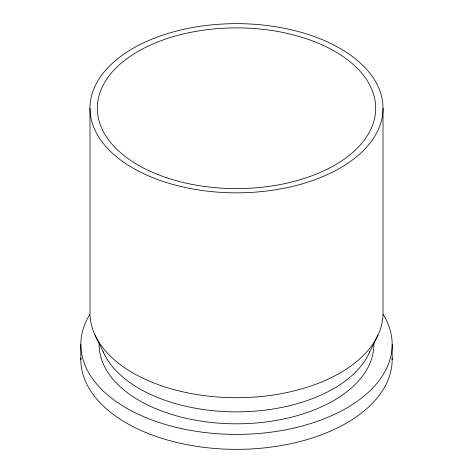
<?xml version="1.0" encoding="UTF-8"?>
<svg xmlns="http://www.w3.org/2000/svg" width="473" height="473" viewBox="0 0 473 473"><rect width="100%" height="100%" fill="white"/><g stroke="black" fill="none" stroke-linecap="round" stroke-linejoin="round"><path stroke-width="0.71" d="M369.182 353.077L378.028 335.008M94.972 335.008L103.818 353.077M392.176 344.515L392.176 359.468M383.018 108.24A146.518 84.59 0 0 1 163.238 181.502A146.518 84.59 0 0 1 163.238 34.984A146.518 84.59 0 0 1 383.018 108.24L383.018 313.114A146.518 84.59 0 0 1 236.5 397.704A146.518 84.59 0 0 1 89.982 313.114L89.982 108.24M80.824 344.515L80.824 359.468M383.296 314.598A155.676 89.882 0 0 1 236.5 434.397A155.676 89.882 0 0 1 89.704 314.598M392.158 358.061A155.676 89.882 0 0 1 236.5 449.35A155.676 89.882 0 0 1 80.842 358.061M373.841 343.096A137.359 79.304 0 0 1 236.5 423.82A137.359 79.304 0 0 1 99.159 343.096M369.797 351.705A137.359 79.304 0 0 1 236.5 411.859A137.359 79.304 0 0 1 103.203 351.705M166.904 177.836A139.192 80.363 0 0 0 375.692 108.24A139.192 80.363 0 0 0 166.904 38.644A139.192 80.363 0 0 0 166.904 177.836"/></g></svg>
